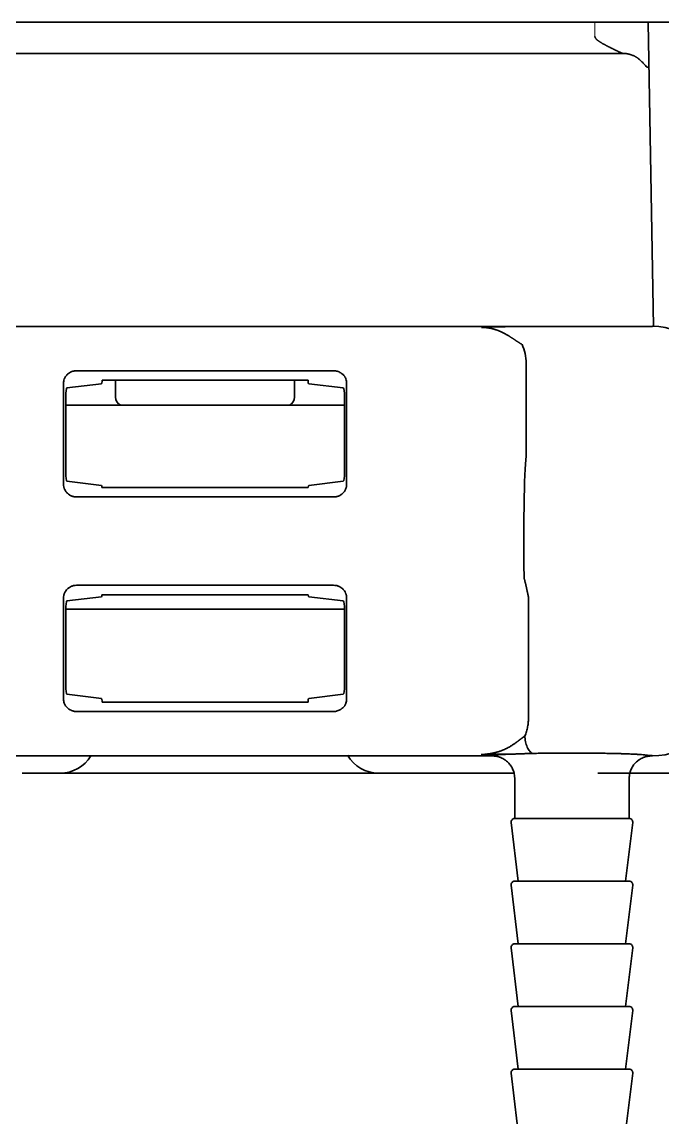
# Model space of a CAD drawing. Extents: x 5997 to 10491, y -672 to 3388.
# Drawn here: x 6697.1 to 6733, y 1309.3 to 1370.8 of the extents above; entities that cross this region are included whole.
import ezdxf

# ---------------------------------------------------------------- set-up
doc = ezdxf.new("R2010")
doc.units = 0
doc.header["$LTSCALE"] = 5
doc.layers.add('1', color=7, linetype='CONTINUOUS', true_color=0xffffff)

msp = doc.modelspace()

# ---------------------------------------------------------------- linework, layer by layer
at = {"layer": '1', "color": 7, "linetype": 'Continuous', "lineweight": 35}
for p, q in [((6653.072, 1370.826), (6834.718, 1370.826)), ((6732.177, 1368.69), (6732.14, 1370.809)), ((6730.696, 1369.076), (6685.793, 1369.076)), ((6732.177, 1368.69), (6732.436, 1353.826)), ((6691.872, 1353.826), (6732.375, 1353.826)), ((6714.528, 1351.349), (6700.217, 1351.349)), ((6725.312, 1351.767), (6725.312, 1347.04)), ((6699.464, 1350.646), (6699.464, 1345.006)), ((6701.619, 1350.826), (6701.622, 1350.826)), ((6701.915, 1350.826), (6701.622, 1350.826)), ((6702.373, 1349.876), (6702.373, 1350.826)), ((6702.373, 1350.826), (6712.373, 1350.826)), ((6712.373, 1350.826), (6712.373, 1349.876)), ((6713.124, 1350.826), (6712.831, 1350.826)), ((6713.124, 1350.826), (6713.126, 1350.826)), ((6715.282, 1345.006), (6715.282, 1350.646)), ((6701.58, 1350.621), (6699.653, 1350.382)), ((6715.093, 1350.382), (6713.166, 1350.621)), ((6699.584, 1349.882), (6699.584, 1345.671)), ((6699.584, 1349.426), (6715.162, 1349.426)), ((6715.162, 1345.671), (6715.162, 1349.882)), ((6725.312, 1347.04), (6725.312, 1346.566)), ((6699.653, 1345.171), (6701.58, 1344.931)), ((6713.166, 1344.931), (6715.093, 1345.171)), ((6713.134, 1344.824), (6701.612, 1344.824)), ((6700.19, 1344.293), (6714.556, 1344.293)), ((6714.556, 1339.36), (6700.19, 1339.36)), ((6699.464, 1338.646), (6699.464, 1333.006)), ((6701.58, 1338.721), (6699.653, 1338.482)), ((6713.133, 1338.826), (6701.609, 1338.826)), ((6701.613, 1338.829), (6713.134, 1338.829)), ((6715.093, 1338.482), (6713.166, 1338.721)), ((6715.282, 1333.006), (6715.282, 1338.646)), ((6725.448, 1338.673), (6725.448, 1331.992)), ((6699.584, 1338.026), (6715.162, 1338.026)), ((6699.584, 1337.982), (6699.584, 1333.771)), ((6715.162, 1333.771), (6715.162, 1337.982)), ((6699.653, 1333.271), (6701.58, 1333.031)), ((6701.622, 1332.826), (6701.619, 1332.826)), ((6701.622, 1332.826), (6701.915, 1332.826)), ((6712.373, 1332.826), (6702.373, 1332.826)), ((6712.831, 1332.826), (6713.124, 1332.826)), ((6713.126, 1332.826), (6713.124, 1332.826)), ((6713.166, 1333.031), (6715.093, 1333.271)), ((6700.217, 1332.303), (6714.528, 1332.303)), ((6691.872, 1329.826), (6723.423, 1329.826)), ((6732.358, 1329.843), (6732.288, 1329.844)), ((6732.323, 1329.826), (6732.375, 1329.826)), ((6697.144, 1328.861), (6703.791, 1328.861)), ((6703.791, 1328.861), (6706.672, 1328.861)), ((6706.672, 1328.861), (6724.64, 1328.861)), ((6724.673, 1328.575), (6724.673, 1326.326)), ((6729.319, 1328.861), (6732.17, 1328.861)), ((6731.073, 1326.326), (6731.073, 1328.575)), ((6732.17, 1328.861), (6751.292, 1328.861)), ((6724.474, 1326.102), (6724.873, 1322.826)), ((6731.073, 1326.326), (6724.673, 1326.326)), ((6730.873, 1322.826), (6731.271, 1326.102)), ((6724.474, 1322.602), (6724.873, 1319.326)), ((6724.673, 1322.826), (6731.073, 1322.826)), ((6730.873, 1319.326), (6731.271, 1322.602)), ((6724.673, 1319.326), (6731.073, 1319.326)), ((6724.474, 1319.102), (6724.873, 1315.826)), ((6730.873, 1315.826), (6731.271, 1319.102)), ((6724.474, 1315.602), (6724.873, 1312.326)), ((6724.673, 1315.826), (6731.073, 1315.826)), ((6730.873, 1312.326), (6731.271, 1315.602)), ((6724.474, 1312.102), (6724.819, 1309.266)), ((6724.673, 1312.326), (6731.073, 1312.326)), ((6730.926, 1309.266), (6731.271, 1312.102))]:
    msp.add_line(p, q, dxfattribs=at)
at = {"layer": '1', "color": 51, "linetype": 'Continuous', "lineweight": 13}
for p, q in [((6729.143, 1370.826), (6729.143, 1370.774)), ((6729.143, 1370.774), (6729.156, 1370.024))]:
    msp.add_line(p, q, dxfattribs=at)
at = {"layer": '1', "color": 7, "linetype": 'Continuous', "lineweight": 35}
for centre, radius, start, end in [((6699.275, 1330.861), 2, 270, 328.83848), ((6717.071, 1330.861), 2, 210.00129, 270), ((6724.673, 1326.126), 0.2, 90, 186.93646), ((6731.073, 1326.126), 0.2, 353.06354, 90), ((6724.673, 1322.626), 0.2, 90, 186.93646), ((6731.073, 1322.626), 0.2, 353.06354, 90), ((6724.673, 1319.126), 0.2, 90, 186.93646), ((6731.073, 1319.126), 0.2, 353.06354, 90), ((6724.673, 1315.626), 0.2, 90, 186.93646), ((6731.073, 1315.626), 0.2, 353.06354, 90), ((6724.673, 1312.126), 0.2, 90, 186.93646), ((6731.073, 1312.126), 0.2, 353.06354, 90)]:
    msp.add_arc(centre, radius, start, end, dxfattribs=at)
for centre, major_axis, ratio, start_param, end_param in [((6732.371, 1350.324), (2.478, 2.478), 0.998783, 5.498396, 7.067974), ((6722.811, 1351.764), (1.77, 1.77), 0.998783, 5.498396, 5.931656), ((6701.579, 1350.921), (0, 0.3), 0.140541, 3.159046, 4.390211), ((6701.915, 1350.809), (-0.5, 0), 0.034921, 3.553586, 4.712389), ((6712.831, 1350.809), (-0.5, 0), 0.034921, 4.712389, 5.871192), ((6713.166, 1350.921), (0, 0.3), 0.140541, 1.892975, 3.124139), ((6699.654, 1349.882), (0, 0.5), 0.140541, 0.017453, 1.570796), ((6715.092, 1349.882), (0, 0.5), 0.140541, 4.712389, 6.265732), ((6702.875, 1349.876), (-0.502, 0), 0.996195, 0, 1.119749), ((6711.871, 1349.876), (-0.502, 0), 0.996195, 2.021843, 3.141593), ((6725.373, 1341.826), (0, 5), 0.038413, 0.323811, 1.994895), ((6699.654, 1345.671), (0, 0.5), 0.140541, 1.570796, 3.124139), ((6715.092, 1345.671), (0, 0.5), 0.140541, 3.159046, 4.712389), ((6701.579, 1344.631), (0, 0.3), 0.140541, 5.410817, 6.265732), ((6713.166, 1344.631), (0, 0.3), 0.140541, 0.017453, 0.872366), ((6699.654, 1337.982), (0, 0.5), 0.140541, 0.017453, 1.570796), ((6701.579, 1339.021), (0, 0.3), 0.140541, 3.159046, 4.012739), ((6713.166, 1339.021), (0, 0.3), 0.140541, 2.274072, 3.124139), ((6715.092, 1337.982), (0, 0.5), 0.140541, 4.712389, 6.265732), ((6699.654, 1333.771), (0, 0.5), 0.140541, 1.570796, 3.124139), ((6715.092, 1333.771), (0, 0.5), 0.140541, 3.159046, 4.712389), ((6701.579, 1332.731), (0, 0.3), 0.140541, 5.034567, 6.265732), ((6701.915, 1332.844), (-0.5, 0), 0.034921, 1.570796, 2.729599), ((6712.831, 1332.844), (-0.5, 0), 0.034921, 0.411993, 1.570796), ((6713.166, 1332.731), (0, 0.3), 0.140541, 0.017453, 1.248618), ((6732.371, 1333.328), (2.478, -2.478), 0.998783, 5.498396, 7.067974), ((6727.873, 1329.825), (-4.45, 0), 0.034921, 5.507006, 6.273383)]:
    msp.add_ellipse(centre, major_axis=major_axis, ratio=ratio, start_param=start_param, end_param=end_param, dxfattribs=at)
for points, degree, knots in [([(6729.156, 1370.024), (6729.156, 1370.02), (6729.157, 1370.013), (6729.158, 1370.003), (6729.161, 1369.992), (6729.164, 1369.981), (6729.168, 1369.969), (6729.173, 1369.958), (6729.179, 1369.945), (6729.187, 1369.932), (6729.195, 1369.919), (6729.206, 1369.905), (6729.218, 1369.89), (6729.231, 1369.874), (6729.246, 1369.859), (6729.263, 1369.843), (6729.281, 1369.827), (6729.3, 1369.81), (6729.321, 1369.794), (6729.344, 1369.776), (6729.368, 1369.759), (6729.394, 1369.741), (6729.422, 1369.723), (6729.452, 1369.704), (6729.483, 1369.684), (6729.516, 1369.665), (6729.551, 1369.644), (6729.587, 1369.624), (6729.625, 1369.603), (6729.664, 1369.581), (6729.705, 1369.559), (6729.746, 1369.537), (6729.789, 1369.514), (6729.833, 1369.491), (6729.878, 1369.468), (6729.923, 1369.445), (6729.969, 1369.422), (6730.015, 1369.398), (6730.062, 1369.375), (6730.108, 1369.351), (6730.155, 1369.328), (6730.201, 1369.305), (6730.247, 1369.282), (6730.293, 1369.26), (6730.337, 1369.238), (6730.378, 1369.218), (6730.416, 1369.2), (6730.45, 1369.184), (6730.481, 1369.169), (6730.51, 1369.156), (6730.536, 1369.144), (6730.559, 1369.134), (6730.58, 1369.124), (6730.598, 1369.116), (6730.615, 1369.109), (6730.63, 1369.103), (6730.643, 1369.097), (6730.654, 1369.093), (6730.664, 1369.089), (6730.672, 1369.085), (6730.679, 1369.083), (6730.684, 1369.08), (6730.689, 1369.079), (6730.692, 1369.078), (6730.694, 1369.077), (6730.696, 1369.076), (6730.696, 1369.076), (6730.696, 1369.076)], 3, [0, 0, 0, 0, 0.015396, 0.030793, 0.046189, 0.061585, 0.076982, 0.092378, 0.107775, 0.123171, 0.138567, 0.153964, 0.16936, 0.184756, 0.200153, 0.215549, 0.230945, 0.246342, 0.261738, 0.277134, 0.292531, 0.307927, 0.323324, 0.33872, 0.354116, 0.369513, 0.384909, 0.400305, 0.415702, 0.431098, 0.446494, 0.461891, 0.477287, 0.492683, 0.50808, 0.523476, 0.538873, 0.554269, 0.569665, 0.585062, 0.600458, 0.615854, 0.631251, 0.646647, 0.662043, 0.67744, 0.692836, 0.708232, 0.723629, 0.739025, 0.754422, 0.769818, 0.785214, 0.800611, 0.816007, 0.831403, 0.8468, 0.862196, 0.877592, 0.892989, 0.908385, 0.923781, 0.939178, 0.954574, 0.969971, 0.985367, 1, 1, 1, 1]), ([(6731.6, 1368.773), (6731.672, 1368.713), (6731.803, 1368.598), (6731.982, 1368.38), (6732.062, 1368.295), (6732.1, 1368.299), (6732.104, 1368.301)], 3, [0, 0, 0, 0, 0.200807, 0.419691, 0.93129, 1, 1, 1, 1]), ([(6722.814, 1353.766), (6722.969, 1353.772), (6723.058, 1353.776), (6723.207, 1353.782), (6723.63, 1353.797), (6723.918, 1353.803), (6724.183, 1353.809), (6724.462, 1353.813), (6724.772, 1353.816), (6725.081, 1353.816)], 2, [0, 0, 0, 0.125, 0.125, 0.25, 0.5, 0.5, 0.75, 0.75, 1, 1, 1]), ([(6725.081, 1352.817), (6725.07, 1352.823), (6725.048, 1352.836), (6725.015, 1352.856), (6724.982, 1352.876), (6724.949, 1352.897), (6724.915, 1352.918), (6724.881, 1352.939), (6724.847, 1352.961), (6724.813, 1352.983), (6724.779, 1353.005), (6724.744, 1353.028), (6724.709, 1353.051), (6724.673, 1353.074), (6724.637, 1353.097), (6724.601, 1353.121), (6724.565, 1353.145), (6724.528, 1353.169), (6724.491, 1353.193), (6724.453, 1353.217), (6724.415, 1353.241), (6724.376, 1353.266), (6724.328, 1353.295), (6724.271, 1353.33), (6724.223, 1353.358), (6724.193, 1353.375), (6724.183, 1353.381), (6724.173, 1353.387), (6724.162, 1353.393), (6724.152, 1353.398), (6724.141, 1353.404), (6724.13, 1353.41), (6724.119, 1353.416), (6724.108, 1353.422), (6724.097, 1353.428), (6724.086, 1353.435), (6724.074, 1353.441), (6724.062, 1353.447), (6724.05, 1353.453), (6724.038, 1353.459), (6724.026, 1353.465), (6724.014, 1353.471), (6724.002, 1353.478), (6723.989, 1353.484), (6723.976, 1353.49), (6723.964, 1353.496), (6723.951, 1353.503), (6723.937, 1353.509), (6723.924, 1353.515), (6723.911, 1353.521), (6723.897, 1353.527), (6723.883, 1353.534), (6723.87, 1353.54), (6723.855, 1353.546), (6723.841, 1353.552), (6723.827, 1353.558), (6723.812, 1353.564), (6723.798, 1353.57), (6723.783, 1353.576), (6723.768, 1353.582), (6723.753, 1353.588), (6723.737, 1353.594), (6723.722, 1353.6), (6723.706, 1353.606), (6723.691, 1353.612), (6723.675, 1353.617), (6723.658, 1353.623), (6723.642, 1353.629), (6723.626, 1353.634), (6723.609, 1353.64), (6723.592, 1353.645), (6723.576, 1353.65), (6723.558, 1353.656), (6723.541, 1353.661), (6723.524, 1353.666), (6723.506, 1353.671), (6723.489, 1353.676), (6723.471, 1353.681), (6723.453, 1353.686), (6723.434, 1353.69), (6723.416, 1353.695), (6723.398, 1353.699), (6723.379, 1353.703), (6723.36, 1353.708), (6723.341, 1353.712), (6723.322, 1353.716), (6723.302, 1353.72), (6723.283, 1353.723), (6723.263, 1353.727), (6723.243, 1353.73), (6723.223, 1353.734), (6723.203, 1353.737), (6723.183, 1353.74), (6723.162, 1353.743), (6723.142, 1353.746), (6723.121, 1353.748), (6723.1, 1353.751), (6723.079, 1353.753), (6723.058, 1353.755), (6723.036, 1353.757), (6723.015, 1353.759), (6722.993, 1353.76), (6722.971, 1353.762), (6722.949, 1353.763), (6722.927, 1353.764), (6722.904, 1353.765), (6722.882, 1353.765), (6722.859, 1353.766), (6722.836, 1353.766), (6722.821, 1353.766), (6722.814, 1353.766)], 3, [0, 0, 0, 0, 0.014899, 0.029973, 0.045222, 0.060648, 0.076251, 0.092031, 0.10799, 0.124128, 0.140446, 0.156945, 0.173628, 0.190494, 0.207546, 0.224786, 0.242216, 0.259837, 0.277652, 0.295663, 0.313873, 0.332285, 0.350901, 0.381608, 0.413263, 0.417906, 0.422604, 0.427356, 0.432164, 0.437026, 0.441943, 0.446915, 0.451941, 0.457021, 0.462156, 0.467345, 0.472588, 0.477886, 0.483238, 0.488643, 0.494103, 0.499616, 0.505184, 0.510805, 0.51648, 0.522208, 0.527991, 0.533827, 0.539716, 0.545659, 0.551655, 0.557705, 0.563808, 0.569964, 0.576174, 0.582437, 0.588753, 0.595122, 0.601545, 0.60802, 0.614549, 0.621131, 0.627766, 0.634454, 0.641195, 0.647989, 0.654836, 0.661737, 0.66869, 0.675696, 0.682756, 0.689868, 0.697034, 0.704253, 0.711525, 0.71885, 0.726228, 0.73366, 0.741144, 0.748683, 0.756274, 0.763919, 0.771617, 0.779369, 0.787175, 0.795034, 0.802946, 0.810913, 0.818934, 0.827008, 0.835137, 0.843319, 0.851556, 0.859847, 0.868193, 0.876593, 0.885048, 0.893558, 0.902122, 0.910742, 0.919417, 0.928147, 0.936933, 0.945774, 0.954671, 0.963624, 0.972634, 0.981699, 0.990821, 1, 1, 1, 1]), ([(6700.217, 1351.349), (6700.176, 1351.35), (6700.137, 1351.346), (6700.078, 1351.337), (6700.059, 1351.334), (6700.022, 1351.325), (6700.004, 1351.321), (6699.951, 1351.305), (6699.917, 1351.292), (6699.868, 1351.269), (6699.852, 1351.261), (6699.82, 1351.244), (6699.805, 1351.236), (6699.76, 1351.207), (6699.732, 1351.187), (6699.69, 1351.152), (6699.677, 1351.14), (6699.651, 1351.114), (6699.638, 1351.1), (6699.613, 1351.072), (6699.601, 1351.057), (6699.579, 1351.026), (6699.568, 1351.01), (6699.548, 1350.977), (6699.538, 1350.959), (6699.52, 1350.923), (6699.512, 1350.904), (6699.505, 1350.884)], 3, [0, 0, 0, 0, 0.125, 0.125, 0.1875, 0.1875, 0.25, 0.25, 0.375, 0.375, 0.4375, 0.4375, 0.5, 0.5, 0.625, 0.625, 0.6875, 0.6875, 0.75, 0.75, 0.8125, 0.8125, 0.875, 0.875, 0.9375, 0.9375, 1, 1, 1, 1]), ([(6715.24, 1350.884), (6715.233, 1350.904), (6715.225, 1350.923), (6715.208, 1350.959), (6715.198, 1350.976), (6715.178, 1351.01), (6715.167, 1351.026), (6715.145, 1351.057), (6715.133, 1351.072), (6715.096, 1351.114), (6715.07, 1351.14), (6715.029, 1351.174), (6715.015, 1351.185), (6714.986, 1351.207), (6714.971, 1351.217), (6714.926, 1351.245), (6714.894, 1351.262), (6714.829, 1351.291), (6714.796, 1351.304), (6714.742, 1351.32), (6714.724, 1351.325), (6714.687, 1351.334), (6714.649, 1351.341), (6714.61, 1351.346), (6714.569, 1351.349), (6714.549, 1351.349), (6714.528, 1351.349)], 3, [0, 0, 0, 0, 0.0625, 0.0625, 0.125, 0.125, 0.1875, 0.1875, 0.25, 0.25, 0.375, 0.375, 0.4375, 0.4375, 0.5, 0.5, 0.625, 0.625, 0.75, 0.75, 0.8125, 0.8125, 0.875, 0.9375, 0.9375, 1, 1, 1, 1]), ([(6699.464, 1345.006), (6699.464, 1344.958), (6699.469, 1344.911), (6699.483, 1344.842), (6699.489, 1344.82), (6699.499, 1344.786), (6699.503, 1344.774), (6699.511, 1344.752), (6699.516, 1344.741), (6699.539, 1344.687), (6699.561, 1344.646), (6699.595, 1344.597), (6699.602, 1344.588), (6699.616, 1344.569), (6699.623, 1344.559), (6699.646, 1344.532), (6699.662, 1344.515), (6699.713, 1344.466), (6699.749, 1344.437), (6699.799, 1344.404), (6699.809, 1344.398), (6699.83, 1344.386), (6699.86, 1344.369), (6699.914, 1344.345), (6699.958, 1344.329), (6700.003, 1344.316), (6700.026, 1344.31), (6700.096, 1344.297), (6700.143, 1344.292), (6700.19, 1344.293)], 3, [0, 0, 0, 0, 0.125, 0.125, 0.1875, 0.1875, 0.21875, 0.21875, 0.25, 0.25, 0.375, 0.375, 0.40625, 0.40625, 0.4375, 0.4375, 0.5, 0.5, 0.625, 0.625, 0.65625, 0.65625, 0.6875, 0.75, 0.8125, 0.8125, 0.875, 0.875, 1, 1, 1, 1]), ([(6714.556, 1344.293), (6714.603, 1344.292), (6714.65, 1344.297), (6714.719, 1344.31), (6714.742, 1344.316), (6714.787, 1344.329), (6714.809, 1344.337), (6714.875, 1344.363), (6714.916, 1344.385), (6714.975, 1344.423), (6714.995, 1344.437), (6715.032, 1344.466), (6715.049, 1344.482), (6715.1, 1344.531), (6715.13, 1344.567), (6715.17, 1344.625), (6715.183, 1344.646), (6715.206, 1344.687), (6715.226, 1344.729), (6715.243, 1344.773), (6715.257, 1344.818), (6715.263, 1344.841), (6715.277, 1344.911), (6715.282, 1344.958), (6715.282, 1345.006)], 3, [0, 0, 0, 0, 0.125, 0.125, 0.1875, 0.1875, 0.25, 0.25, 0.375, 0.375, 0.4375, 0.4375, 0.5, 0.5, 0.625, 0.625, 0.6875, 0.6875, 0.75, 0.8125, 0.8125, 0.875, 0.875, 1, 1, 1, 1]), ([(6725.198, 1339.769), (6725.202, 1339.754), (6725.209, 1339.726), (6725.22, 1339.683), (6725.232, 1339.64), (6725.243, 1339.596), (6725.254, 1339.552), (6725.265, 1339.507), (6725.276, 1339.462), (6725.287, 1339.417), (6725.298, 1339.371), (6725.308, 1339.325), (6725.319, 1339.278), (6725.327, 1339.241), (6725.333, 1339.211), (6725.338, 1339.191), (6725.342, 1339.17), (6725.347, 1339.15), (6725.351, 1339.129), (6725.356, 1339.108), (6725.36, 1339.087), (6725.365, 1339.066), (6725.369, 1339.045), (6725.374, 1339.024), (6725.379, 1339.002), (6725.383, 1338.981), (6725.388, 1338.96), (6725.393, 1338.938), (6725.398, 1338.916), (6725.402, 1338.895), (6725.407, 1338.873), (6725.412, 1338.851), (6725.416, 1338.829), (6725.421, 1338.807), (6725.425, 1338.785), (6725.43, 1338.763), (6725.435, 1338.741), (6725.439, 1338.718), (6725.443, 1338.696), (6725.446, 1338.681), (6725.448, 1338.673)], 3, [0, 0, 0, 0, 0.041436, 0.082971, 0.124598, 0.166309, 0.208099, 0.24996, 0.291886, 0.333869, 0.375902, 0.41798, 0.460094, 0.502238, 0.520581, 0.538989, 0.557459, 0.575993, 0.594591, 0.613253, 0.631979, 0.650769, 0.669623, 0.688541, 0.707524, 0.72657, 0.745681, 0.764857, 0.784097, 0.803402, 0.822771, 0.842205, 0.861703, 0.881266, 0.900894, 0.920586, 0.940342, 0.960164, 0.98005, 1, 1, 1, 1]), ([(6700.19, 1339.36), (6700.143, 1339.36), (6700.096, 1339.355), (6700.027, 1339.342), (6700.004, 1339.337), (6699.959, 1339.323), (6699.937, 1339.316), (6699.871, 1339.289), (6699.829, 1339.268), (6699.77, 1339.229), (6699.751, 1339.215), (6699.714, 1339.186), (6699.696, 1339.17), (6699.646, 1339.121), (6699.616, 1339.085), (6699.575, 1339.027), (6699.563, 1339.007), (6699.54, 1338.965), (6699.519, 1338.923), (6699.503, 1338.879), (6699.489, 1338.834), (6699.483, 1338.811), (6699.469, 1338.741), (6699.464, 1338.694), (6699.464, 1338.646)], 3, [0, 0, 0, 0, 0.125, 0.125, 0.1875, 0.1875, 0.25, 0.25, 0.375, 0.375, 0.4375, 0.4375, 0.5, 0.5, 0.625, 0.625, 0.6875, 0.6875, 0.75, 0.8125, 0.8125, 0.875, 0.875, 1, 1, 1, 1]), ([(6715.282, 1338.646), (6715.282, 1338.694), (6715.277, 1338.741), (6715.263, 1338.81), (6715.257, 1338.833), (6715.247, 1338.867), (6715.243, 1338.878), (6715.234, 1338.9), (6715.23, 1338.911), (6715.207, 1338.965), (6715.184, 1339.006), (6715.151, 1339.055), (6715.144, 1339.065), (6715.13, 1339.083), (6715.122, 1339.093), (6715.099, 1339.12), (6715.083, 1339.137), (6715.033, 1339.186), (6714.996, 1339.216), (6714.947, 1339.248), (6714.937, 1339.254), (6714.916, 1339.266), (6714.885, 1339.283), (6714.832, 1339.308), (6714.788, 1339.323), (6714.743, 1339.336), (6714.72, 1339.342), (6714.65, 1339.355), (6714.603, 1339.36), (6714.556, 1339.36)], 3, [0, 0, 0, 0, 0.125, 0.125, 0.1875, 0.1875, 0.21875, 0.21875, 0.25, 0.25, 0.375, 0.375, 0.40625, 0.40625, 0.4375, 0.4375, 0.5, 0.5, 0.625, 0.625, 0.65625, 0.65625, 0.6875, 0.75, 0.8125, 0.8125, 0.875, 0.875, 1, 1, 1, 1]), ([(6699.505, 1332.768), (6699.513, 1332.748), (6699.521, 1332.729), (6699.538, 1332.693), (6699.547, 1332.676), (6699.568, 1332.642), (6699.578, 1332.626), (6699.601, 1332.595), (6699.613, 1332.58), (6699.65, 1332.538), (6699.676, 1332.513), (6699.717, 1332.478), (6699.731, 1332.467), (6699.76, 1332.446), (6699.775, 1332.436), (6699.82, 1332.407), (6699.851, 1332.39), (6699.916, 1332.361), (6699.95, 1332.348), (6700.004, 1332.332), (6700.022, 1332.327), (6700.059, 1332.318), (6700.097, 1332.311), (6700.136, 1332.307), (6700.176, 1332.304), (6700.197, 1332.303), (6700.217, 1332.303)], 3, [0, 0, 0, 0, 0.0625, 0.0625, 0.125, 0.125, 0.1875, 0.1875, 0.25, 0.25, 0.375, 0.375, 0.4375, 0.4375, 0.5, 0.5, 0.625, 0.625, 0.75, 0.75, 0.8125, 0.8125, 0.875, 0.9375, 0.9375, 1, 1, 1, 1]), ([(6714.528, 1332.303), (6714.569, 1332.303), (6714.609, 1332.306), (6714.667, 1332.315), (6714.686, 1332.318), (6714.724, 1332.327), (6714.742, 1332.332), (6714.795, 1332.348), (6714.829, 1332.361), (6714.878, 1332.383), (6714.894, 1332.391), (6714.925, 1332.408), (6714.941, 1332.417), (6714.986, 1332.445), (6715.014, 1332.466), (6715.055, 1332.5), (6715.069, 1332.513), (6715.095, 1332.538), (6715.108, 1332.552), (6715.132, 1332.58), (6715.144, 1332.595), (6715.167, 1332.626), (6715.178, 1332.642), (6715.198, 1332.675), (6715.208, 1332.693), (6715.225, 1332.73), (6715.233, 1332.749), (6715.24, 1332.768)], 3, [0, 0, 0, 0, 0.125, 0.125, 0.1875, 0.1875, 0.25, 0.25, 0.375, 0.375, 0.4375, 0.4375, 0.5, 0.5, 0.625, 0.625, 0.6875, 0.6875, 0.75, 0.75, 0.8125, 0.8125, 0.875, 0.875, 0.9375, 0.9375, 1, 1, 1, 1]), ([(6725.448, 1331.992), (6725.448, 1331.902), (6725.443, 1331.812), (6725.43, 1331.677), (6725.425, 1331.632), (6725.412, 1331.543), (6725.404, 1331.499), (6725.379, 1331.367), (6725.358, 1331.28), (6725.307, 1331.111), (6725.278, 1331.027), (6725.245, 1330.946)], 3, [0, 0, 0, 0, 0.25, 0.25, 0.375, 0.375, 0.5, 0.5, 0.75, 0.75, 1, 1, 1, 1]), ([(6722.8, 1329.9), (6722.811, 1329.9), (6722.831, 1329.902), (6722.863, 1329.904), (6722.894, 1329.906), (6722.926, 1329.909), (6722.957, 1329.912), (6722.989, 1329.915), (6723.02, 1329.918), (6723.052, 1329.921), (6723.083, 1329.925), (6723.115, 1329.929), (6723.146, 1329.933), (6723.177, 1329.937), (6723.208, 1329.941), (6723.238, 1329.946), (6723.268, 1329.95), (6723.298, 1329.955), (6723.328, 1329.96), (6723.357, 1329.966), (6723.386, 1329.971), (6723.415, 1329.976), (6723.443, 1329.982), (6723.471, 1329.988), (6723.498, 1329.994), (6723.525, 1330), (6723.551, 1330.006), (6723.577, 1330.012), (6723.603, 1330.018), (6723.628, 1330.025), (6723.653, 1330.031), (6723.677, 1330.038), (6723.701, 1330.044), (6723.724, 1330.051), (6723.746, 1330.058), (6723.769, 1330.064), (6723.79, 1330.071), (6723.811, 1330.078), (6723.832, 1330.085), (6723.851, 1330.091), (6723.871, 1330.098), (6723.889, 1330.104), (6723.907, 1330.111), (6723.925, 1330.117), (6723.942, 1330.123), (6723.958, 1330.129), (6723.973, 1330.135), (6724.022, 1330.155), (6724.101, 1330.188), (6724.208, 1330.238), (6724.308, 1330.29), (6724.399, 1330.341), (6724.481, 1330.39), (6724.554, 1330.437), (6724.618, 1330.481), (6724.674, 1330.52), (6724.715, 1330.549), (6724.745, 1330.571), (6724.765, 1330.585), (6724.786, 1330.6), (6724.806, 1330.615), (6724.826, 1330.629), (6724.845, 1330.644), (6724.865, 1330.659), (6724.884, 1330.673), (6724.904, 1330.688), (6724.923, 1330.702), (6724.941, 1330.716), (6724.96, 1330.73), (6724.978, 1330.744), (6724.997, 1330.758), (6725.015, 1330.772), (6725.033, 1330.785), (6725.05, 1330.799), (6725.068, 1330.812), (6725.085, 1330.825), (6725.102, 1330.838), (6725.118, 1330.851), (6725.135, 1330.863), (6725.151, 1330.876), (6725.168, 1330.888), (6725.184, 1330.9), (6725.199, 1330.912), (6725.215, 1330.923), (6725.23, 1330.934), (6725.24, 1330.942), (6725.245, 1330.946)], 3, [0, 0, 0, 0, 0.018001, 0.035695, 0.053086, 0.070176, 0.086971, 0.103474, 0.119689, 0.135593, 0.151155, 0.166381, 0.181278, 0.195851, 0.210106, 0.224048, 0.237683, 0.251016, 0.264051, 0.276795, 0.289251, 0.301424, 0.313318, 0.324938, 0.336288, 0.347371, 0.358191, 0.368751, 0.379055, 0.389106, 0.398907, 0.408461, 0.41777, 0.426836, 0.435663, 0.444251, 0.452602, 0.460703, 0.468547, 0.476138, 0.483478, 0.490571, 0.49742, 0.504025, 0.51039, 0.516517, 0.522407, 0.528062, 0.571251, 0.611084, 0.647814, 0.681483, 0.711857, 0.739053, 0.763146, 0.784155, 0.80206, 0.809805, 0.817483, 0.825097, 0.832648, 0.840137, 0.847566, 0.854935, 0.862246, 0.869499, 0.876693, 0.883816, 0.890864, 0.89784, 0.904745, 0.911578, 0.918342, 0.925037, 0.931662, 0.93822, 0.944709, 0.951131, 0.957485, 0.963772, 0.969992, 0.976145, 0.982223, 0.988224, 0.99415, 1, 1, 1, 1]), ([(6725.245, 1330.946), (6725.246, 1330.893), (6725.249, 1330.838), (6725.26, 1330.729), (6725.268, 1330.674), (6725.29, 1330.565), (6725.303, 1330.511), (6725.335, 1330.408), (6725.353, 1330.359), (6725.394, 1330.267), (6725.417, 1330.224), (6725.465, 1330.147), (6725.491, 1330.113), (6725.544, 1330.055), (6725.571, 1330.031), (6725.626, 1329.991), (6725.654, 1329.976), (6725.681, 1329.966)], 3, [0, 0, 0, 0, 0.125, 0.125, 0.25, 0.25, 0.375, 0.375, 0.5, 0.5, 0.625, 0.625, 0.75, 0.75, 0.875, 0.875, 1, 1, 1, 1]), ([(6724.697, 1329.933), (6724.496, 1329.932), (6724.424, 1329.932), (6724.283, 1329.931), (6723.914, 1329.927), (6723.691, 1329.923), (6723.188, 1329.915), (6722.8, 1329.9)], 2, [0, 0, 0, 0.124996, 0.124996, 0.249996, 0.499998, 0.499998, 1, 1, 1]), ([(6724.673, 1328.575), (6724.673, 1328.586), (6724.673, 1328.596), (6724.672, 1328.616), (6724.671, 1328.647), (6724.669, 1328.678), (6724.663, 1328.739), (6724.657, 1328.78), (6724.645, 1328.84), (6724.64, 1328.861), (6724.63, 1328.9), (6724.625, 1328.92), (6724.607, 1328.979), (6724.579, 1329.056), (6724.536, 1329.148), (6724.505, 1329.201), (6724.484, 1329.237), (6724.473, 1329.254), (6724.416, 1329.339), (6724.364, 1329.402), (6724.278, 1329.489), (6724.248, 1329.516), (6724.2, 1329.555), (6724.184, 1329.568), (6724.151, 1329.593), (6724.134, 1329.604), (6724.049, 1329.661), (6723.977, 1329.699), (6723.883, 1329.739), (6723.863, 1329.746), (6723.825, 1329.76), (6723.805, 1329.766), (6723.746, 1329.784), (6723.707, 1329.794), (6723.587, 1329.818), (6723.506, 1329.826), (6723.423, 1329.826)], 3, [0, 0, 0, 0, 0.015625, 0.015625, 0.03125, 0.0625, 0.0625, 0.125, 0.125, 0.15625, 0.15625, 0.1875, 0.1875, 0.25, 0.3125, 0.34375, 0.34375, 0.375, 0.375, 0.5, 0.5, 0.5625, 0.5625, 0.59375, 0.59375, 0.625, 0.625, 0.75, 0.75, 0.78125, 0.78125, 0.8125, 0.8125, 0.875, 0.875, 1, 1, 1, 1]), ([(6724.697, 1329.933), (6724.738, 1329.934), (6724.779, 1329.935), (6724.862, 1329.938), (6724.903, 1329.939), (6724.986, 1329.942), (6725.027, 1329.944), (6725.11, 1329.947), (6725.152, 1329.949), (6725.276, 1329.954), (6725.359, 1329.957), (6725.481, 1329.961), (6725.521, 1329.962), (6725.582, 1329.964), (6725.612, 1329.964), (6725.646, 1329.965), (6725.664, 1329.966), (6725.672, 1329.966), (6725.677, 1329.966), (6725.679, 1329.966), (6725.68, 1329.966), (6725.68, 1329.966), (6725.681, 1329.966), (6725.681, 1329.966), (6725.681, 1329.966), (6725.681, 1329.966)], 3, [0, 0, 0, 0, 0.125002, 0.125002, 0.250003, 0.250003, 0.375005, 0.375005, 0.500007, 0.500007, 0.75001, 0.75001, 0.875012, 0.875012, 0.937513, 0.968763, 0.984389, 0.992201, 0.996108, 0.998061, 0.999037, 0.999526, 0.99977, 0.99977, 1, 1, 1, 1]), ([(6725.681, 1329.966), (6725.815, 1329.969), (6725.953, 1329.971), (6726.236, 1329.976), (6726.38, 1329.978), (6726.675, 1329.981), (6726.826, 1329.982), (6727.018, 1329.984), (6727.057, 1329.984), (6727.134, 1329.984), (6727.25, 1329.985), (6727.366, 1329.986), (6727.599, 1329.986), (6727.754, 1329.987), (6728.066, 1329.987), (6728.222, 1329.986), (6728.417, 1329.985), (6728.456, 1329.985), (6728.534, 1329.985), (6728.651, 1329.984), (6728.766, 1329.983), (6728.995, 1329.982), (6729.146, 1329.98), (6729.443, 1329.977), (6729.587, 1329.974), (6729.866, 1329.97), (6730.002, 1329.967), (6730.264, 1329.962), (6730.391, 1329.959), (6730.545, 1329.954), (6730.575, 1329.954), (6730.634, 1329.952), (6730.723, 1329.949), (6730.807, 1329.947), (6730.971, 1329.941), (6731.074, 1329.937), (6731.267, 1329.929), (6731.357, 1329.925), (6731.461, 1329.919), (6731.481, 1329.918), (6731.521, 1329.916), (6731.579, 1329.912), (6731.632, 1329.909), (6731.733, 1329.902), (6731.793, 1329.897), (6731.844, 1329.892)], 3, [0, 0, 0, 0, 0.0625, 0.0625, 0.125, 0.125, 0.1875, 0.1875, 0.203125, 0.203125, 0.21875, 0.25, 0.25, 0.3125, 0.3125, 0.375, 0.375, 0.390625, 0.390625, 0.40625, 0.4375, 0.4375, 0.5, 0.5, 0.5625, 0.5625, 0.625, 0.625, 0.6875, 0.6875, 0.703125, 0.703125, 0.71875, 0.75, 0.75, 0.8125, 0.8125, 0.875, 0.875, 0.890625, 0.890625, 0.90625, 0.9375, 0.9375, 1, 1, 1, 1]), ([(6732.323, 1329.826), (6732.24, 1329.826), (6732.159, 1329.818), (6732.039, 1329.794), (6732, 1329.784), (6731.941, 1329.766), (6731.921, 1329.76), (6731.882, 1329.746), (6731.863, 1329.739), (6731.769, 1329.699), (6731.697, 1329.661), (6731.612, 1329.604), (6731.595, 1329.593), (6731.562, 1329.568), (6731.546, 1329.555), (6731.498, 1329.516), (6731.468, 1329.489), (6731.381, 1329.402), (6731.33, 1329.339), (6731.273, 1329.254), (6731.262, 1329.237), (6731.24, 1329.201), (6731.21, 1329.148), (6731.167, 1329.056), (6731.139, 1328.979), (6731.121, 1328.92), (6731.116, 1328.9), (6731.106, 1328.861), (6731.101, 1328.84), (6731.089, 1328.78), (6731.083, 1328.739), (6731.077, 1328.678), (6731.075, 1328.647), (6731.074, 1328.616), (6731.073, 1328.596), (6731.073, 1328.586), (6731.073, 1328.575)], 3, [0, 0, 0, 0, 0.125, 0.125, 0.1875, 0.1875, 0.21875, 0.21875, 0.25, 0.25, 0.375, 0.375, 0.40625, 0.40625, 0.4375, 0.4375, 0.5, 0.5, 0.625, 0.625, 0.65625, 0.65625, 0.6875, 0.75, 0.8125, 0.8125, 0.84375, 0.84375, 0.875, 0.875, 0.9375, 0.9375, 0.96875, 0.984375, 0.984375, 1, 1, 1, 1]), ([(6731.844, 1329.892), (6731.87, 1329.889), (6731.9, 1329.886), (6731.966, 1329.879), (6732.003, 1329.874), (6732.081, 1329.865), (6732.122, 1329.86), (6732.185, 1329.853), (6732.206, 1329.851), (6732.247, 1329.847), (6732.268, 1329.845), (6732.288, 1329.844)], 3, [0, 0, 0, 0, 0.25, 0.25, 0.5, 0.5, 0.75, 0.75, 0.875, 0.875, 1, 1, 1, 1])]:
    msp.add_open_spline(points, degree=degree, knots=knots, dxfattribs=at)
msp.add_rational_spline([(6730.696, 1369.076), (6731.018, 1369.076), (6731.333, 1368.976), (6731.603, 1368.771)], [1.17135151306, 1.07582232885, 1.02023658404, 1.00459427861], degree=3, dxfattribs=at)
for points in [[(6699.505, 1350.884), (6699.492, 1350.846), (6699.471, 1350.768), (6699.464, 1350.687), (6699.464, 1350.646)], [(6715.282, 1350.646), (6715.282, 1350.687), (6715.275, 1350.768), (6715.254, 1350.846), (6715.24, 1350.884)], [(6699.464, 1333.006), (6699.464, 1332.965), (6699.471, 1332.885), (6699.492, 1332.806), (6699.505, 1332.768)], [(6715.24, 1332.768), (6715.254, 1332.806), (6715.275, 1332.885), (6715.282, 1332.965), (6715.282, 1333.006)]]:
    msp.add_open_spline(points, degree=3, dxfattribs=at)

doc.saveas('drawing.dxf')
